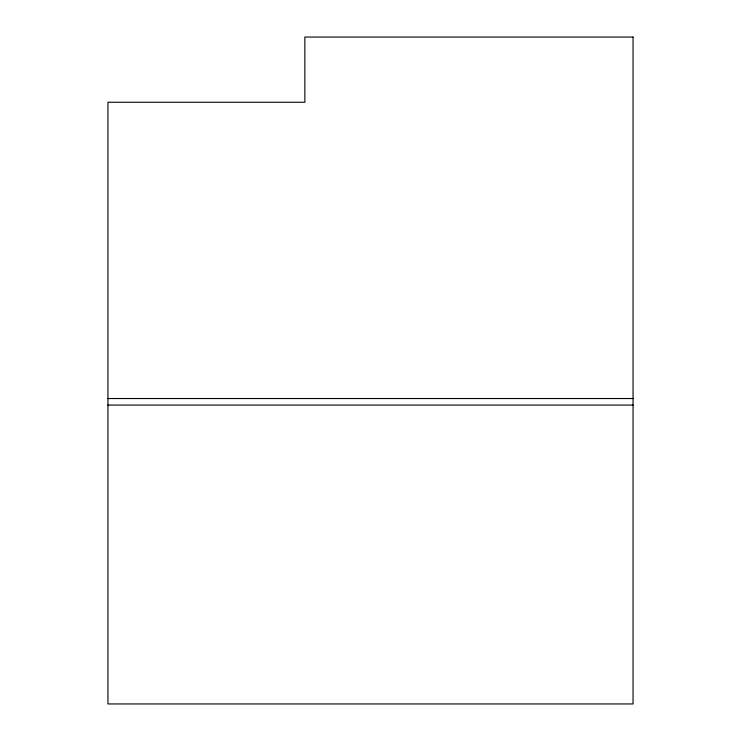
<?xml version="1.0" encoding="UTF-8"?>
<svg xmlns="http://www.w3.org/2000/svg" width="741" height="741" viewBox="0 0 741 741"><rect width="100%" height="100%" fill="white"/><g stroke="black" fill="none" stroke-linecap="round" stroke-linejoin="round"><path stroke-width="1.11" d="M107.945 398.528L633.055 398.528M107.945 405.086L633.055 405.086M633.055 37.05L304.866 37.05L304.866 102.258L107.945 102.258L107.945 703.95L633.055 703.95L633.055 37.05"/></g></svg>
